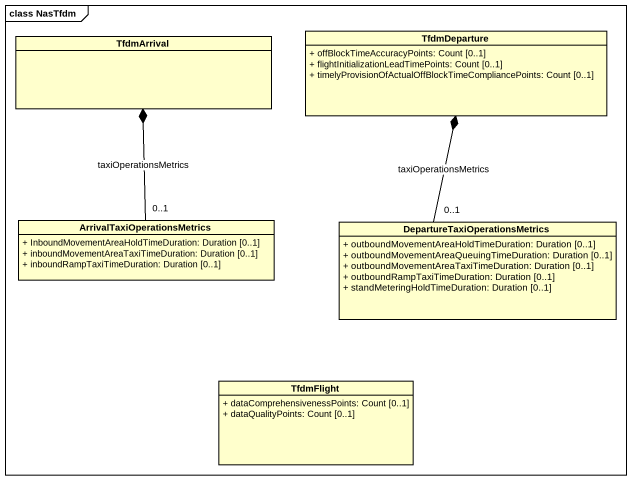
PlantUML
@startuml
mainframe class NasTfdm
hide circle
hide empty members
skinparam classAttributeIconSize 0
class TfdmArrival
class TfdmDeparture {
  + offBlockTimeAccuracyPoints: Count [0..1]
  + flightInitializationLeadTimePoints: Count [0..1]
  + timelyProvisionOfActualOffBlockTimeCompliancePoints: Count [0..1]
}
class ArrivalTaxiOperationsMetrics {
  + InboundMovementAreaHoldTimeDuration: Duration [0..1]
  + inboundMovementAreaTaxiTimeDuration: Duration [0..1]
  + inboundRampTaxiTimeDuration: Duration [0..1]
}
class "DepartureTaxiOperationsMetrics" as DepartureTaxiOperationsMetri {
  + outboundMovementAreaHoldTimeDuration: Duration [0..1]
  + outboundMovementAreaQueuingTimeDuration: Duration [0..1]
  + outboundMovementAreaTaxiTimeDuration: Duration [0..1]
  + outboundRampTaxiTimeDuration: Duration [0..1]
  + standMeteringHoldTimeDuration: Duration [0..1]
}
class TfdmFlight {
  + dataComprehensivenessPoints: Count [0..1]
  + dataQualityPoints: Count [0..1]
}
TfdmArrival *-- "0..1" ArrivalTaxiOperationsMetrics : taxiOperationsMetrics
TfdmDeparture *-- "0..1" DepartureTaxiOperationsMetri : taxiOperationsMetrics
@enduml
